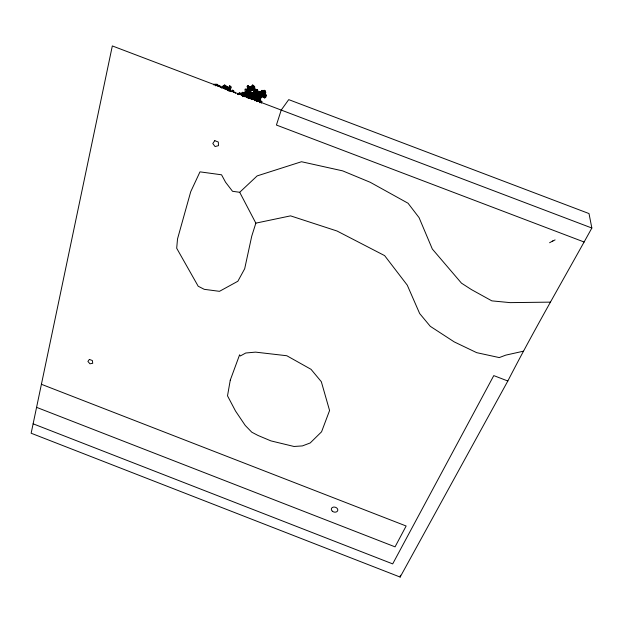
<?xml version="1.0" encoding="UTF-8"?>
<svg xmlns="http://www.w3.org/2000/svg" width="623" height="623" viewBox="0 0 623 623"><rect width="100%" height="100%" fill="white"/><g stroke="black" fill="none" stroke-linecap="round" stroke-linejoin="round"><path stroke-width="0.93" d="M249.145 87.547L249.169 86.535L248.577 89.144M262.937 93.629L263.07 90.319L261.232 90.966L261.13 93.442M261.496 92.017L261.559 90.366L262.742 90.919M253.265 95.576L253.405 92.438M253.802 93.543L253.701 95.903L254.682 95.249M229.295 86.963L229.046 90L229.84 91.192L229.957 89.681M230.51 88.295L230.331 90.569L228.555 90.631M248.966 97.585L249.239 95.124L250.921 95.093L250.547 98.379M249.083 98.496L249.449 95.21L250.703 95.008L250.329 98.286M231.966 91.737L232.177 90.062L233.796 90.771L233.586 92.445M233.298 92.079L233.508 90.405L232.465 90.428M224.973 89.432L225.238 87.321L226.554 88.925M257.439 101.487L257.642 99.921L254.41 99.882M227.333 89.969L227.613 86.722L227.426 88.147M245.018 93.543L244.823 96.822M400.145 577.069L507.831 381.003C534.417 329.24 563.76 278.972 591.85 228.026L112.327 45.931L31.15 433.226L400.145 577.069L400.394 575.224M221.866 88.419L222.193 86.169L224.903 86.94L224.685 88.435M260.671 93.279L260.944 91.511L260.406 95.046M259.853 102.655L260.079 101.152L257.237 100.583M230.549 86.215L229.194 89.533L229.256 89.12M242.503 95.405L242.744 94.159L240.93 93.902M253.522 95.14L253.647 94.525M265.157 96.752L265.639 94.423L264.051 94.275M247.744 89.556L248.133 87.82M248.32 93.458L248.647 92.188L249.854 91.674M252.883 88.497L252.626 89.432L250.454 90.888L250.711 89.953M251.038 88.536L250.189 91.464L249.325 90.989M251.279 88.419L249.075 93.645M249.457 95.023L248.998 96.596L250.508 98.551L251.124 97.165M254.784 99.08L255.788 95.716L257.867 96.035M255.734 98.917L256.738 95.545L256.917 96.207M239.699 192.289L255.851 223.143L251.723 236.234L244.683 268.754L237.861 281.246L219.475 291.33L204.251 289.329L198.184 286.222L176.691 248.242L177.516 238.959L190.716 191.728L199.983 171.855L221.547 174.798L225.573 182.235L232.511 191.284L239.699 192.289L257.151 175.904L301.493 161.731L342.666 170.866L370.257 182.305L408.049 203.238L419.069 217.629L432.331 249.036L461.472 283.154L471.37 289.555L491.843 300.862L510.136 302.63L550.366 302.132M250.018 88.668L250.726 86.581L251.365 87.368L250.423 90.156M248.071 87.921L248.632 86.356L250.127 88.894L248.678 89.182M256.801 95.771L255.586 98.823L257.517 98.878L258.428 96.588M257.79 97.165L256.886 99.454L256.217 98.239L257.431 95.187L258.093 96.401M258.662 97.928L259.993 94.649L258.163 94.385L256.832 97.671L258.662 97.928L261.925 97.032L261.792 95.226L258.545 96.144M251.871 87.804L251.645 88.326L253.296 85.25M246.988 97.313L247.183 96.884M253.164 95.708L253.997 93.948M247.035 97.554L247.759 96.067M250.726 98.621L251.404 97.227M252.463 97.507L253.14 96.121M257.385 101.3L257.595 100.887M265.289 97.009L264.697 98.232L262.75 96.168M252.408 98.27L253.086 96.877M247.596 95.794L246.942 97.102L248.016 96.775M248.709 96.176L248.047 97.484L246.91 96.394M246.731 94.018L245.4 96.643L246.155 96.557M247.72 94.478L246.389 97.102L245.166 96.098M255.08 93.333L255.773 92.025M256.365 93.871L257.735 91.246M252.167 98.138L254.176 94.369M247.767 93.427L248.686 91.729M248.351 93.357L249.262 91.659L249.512 92.492M257.517 99.384L258.311 97.904L255.804 99.213M238.188 94.696L238.889 93.403L240.276 94.19M249.574 89.073L248.647 90.756L249.776 90.927M252.081 87.968L249.029 93.489L249.597 92.625M253.857 97.297L254.706 95.778M253.304 96.838L254.932 93.933M253.857 96.542L254.675 95.093M256.388 101.066L257.058 99.906L254.752 100.708M247.861 90.249L249.005 88.295M249.714 88.957L248.515 90.584M249.223 91.246L250.36 89.291M248.413 93.925L249.768 91.628L251.201 92.243L250.29 93.769M249.628 94.05L250.539 92.523L250.43 91.355L249.083 91.106M251.614 96.246L250.758 97.577L251.497 99.112M251.926 98.45L252.774 97.11M228.275 90.67L229.209 89.323M265.001 93.715L265.865 92.5L264.339 92.235M242.472 96.308L243.648 94.704M252.081 85.701L250.547 87.75L251.17 89.245M248.452 98.348L249.426 97.063L247.954 98.169M258.724 95.35L260.796 92.617M261.434 93.824L259.043 96.285M259.409 100.529L260.944 98.543L259.223 99.088M259.48 101.074L260.5 99.75L259.666 97.873L258.124 99.859L258.685 101.113M243.32 94.673L244.504 93.193M238.017 94.33L239.45 92.562L240.984 93.863M239.123 94.244L240.081 93.068L239.396 94.532L241.397 93.621L241.475 95.545M255.344 93.52L256.403 92.235M254.044 95.303L256.162 92.726L257.478 93.076M257.579 93.762L259.324 91.643M258.163 93.216L259.324 91.807M259.246 94.065L260.414 92.656M247.533 97.733L248.359 96.783L250.368 98.886M252.72 98.302L255.119 95.599M253.725 99.236L255.329 97.453M255.57 93.925L256.512 92.882L253.81 95.132L254.986 94.322M253.242 96.479L254.581 95M247.713 97.492L248.647 96.549L250.648 98.652M215.784 85.296L216.905 84.191L217.03 85.733M244.738 93.871L246.537 92.142L247.37 93.754M244.722 94.875L247.386 92.749M262.509 91.97L264.354 90.21L265.624 91.916L263.786 93.676M263.482 92.586L265.32 90.826L264.65 91.308M257.72 95.856L256.684 96.83L256.185 93.614L257.229 92.64L257.595 95.054M252.759 99.392L254.464 97.819L252.673 98.169M251.591 98.52L253.304 96.947L253.834 99.041M261.59 94.821L263.545 93.022L264.868 94.525L262.267 96.915L261.387 95.919M260.671 96.908L262.594 95.233M251.708 99.618L253.81 97.943L254.908 99.68M252.813 99.618L254.223 98.496L254.496 99.119M246.856 96.877L247.393 96.456M251.918 93.131L250.828 93.98L251.933 97.095L253.024 96.246L251.918 93.131L252.424 93.395M256.466 100.077L257.805 99.08L259.059 100.373L257.72 101.362M257.104 101.463L258.444 100.467L258.42 98.979M249.527 94.128L251.77 92.469L252.541 93.871L250.298 95.529M250.571 93.793L252.066 92.687L252.253 93.652M250.002 95.303L251.505 94.205M257.392 92.827L259.316 91.417M549.595 242.744L552.889 240.899M251.614 88.692L250.166 89.665L250.999 91.176L253.172 89.72M259.394 102.616L260.422 101.938M246.646 96.425L248.141 95.475M246.256 96.923L248.499 95.506M257.439 98.317L258.833 97.437M257.945 98.769L259.339 97.889M242.736 95.514L244.037 94.696M243.468 96.285L244.769 95.467L244.247 93.637L242.3 94.867L242.822 96.69M245.462 89.51L246.295 88.988L246.194 91.916L245.353 92.43M255.749 92.609L255.126 92.983L257.4 89.65M225.518 87.672L226.982 86.854M555.077 239.894L552.313 241.303M257.657 99.906L255.991 100.77L254.823 99.127L256.497 98.255M237.581 94.532L238.874 93.878M255.905 100.108L258.257 99.018L258.615 99.805M248.336 96.215L250.119 95.397M249.846 98.169L251.63 97.359L250.625 96.051M217.139 85.335L218.05 84.923M248.491 94.61L247.72 94.945L249.247 96.051M246.607 95.56L245.041 96.246L244.722 93.473L246.295 92.788L246.506 94.641L246.661 92.975L247.993 93.652M218.214 86.153L219.693 85.522L220.425 87.321M218.221 86.317L219.693 85.686L220.425 87.158M249.114 88.404L248.328 88.731L247.323 86.114L248.11 85.795M264.393 97.616L265.896 97.017M213.642 84.876L215.503 84.144M259.238 101.635L260.484 101.167L262.182 101.72L260.321 102.421M254.418 100.537L255.952 100.007L256.754 101.027M253.327 87.609L252.05 87.975L254.986 87.111M258.74 97.756L261.979 96.838L261.738 95.42M523.445 351.185L505.767 355.133L499.28 357.586L476.681 352.657L454.268 341.918L430.283 326.32L419.661 313.533L407.271 285.163L384.625 255.617L337.035 231.016L290.552 215.862L255.851 223.143M249.083 86.994L247.627 87.282L249.122 89.821M262.641 96.035L266.574 95.553L264.705 95.833M217.326 85.546L217.98 85.46M225.752 87.313L226.741 87.212M246.591 96.3L248.149 96.176M255.243 94.805L256.715 94.751M245.781 95.95L244.099 95.958L244.06 94.416M247.308 93.489L249.239 93.481L248.289 94.813L246.358 94.813M225.113 86.55L226.99 86.613M224.249 88.341L225.97 88.411M250.259 88.466L251.458 88.536M246.692 95.132L248.071 95.218M261.979 96.456L263.568 96.604M250.812 93.497L252.697 93.762M240.961 94.696L242.775 94.961L242.472 94.603M250.033 88.225L251.162 88.404L249.652 91.394L248.779 90.288M264.105 93.894L265.632 94.151M226.982 87.181L228.501 87.602L228.781 91.005M247.689 97.344L248.717 97.64M252.603 95.926L253.88 96.3M249.255 94.494L251.622 95.21M240.688 94.346L242.183 94.821M584.156 242.028L276.425 125.044L281.222 110.069L288.722 99.625L589.008 213.564L591.85 228.026M507.831 381.003L493.782 375.607L392.692 563.893L33.12 423.811M41.406 384.282L406.141 525.999L395.06 546.854L36.578 407.349M247.697 92.85L249.107 93.442M217.318 85.164L215.371 84.331L215.503 85.865M258.148 100.653L259.534 101.323M251.801 92.796L253.265 93.567M250.773 88.645L251.49 89.034M225.526 86.402L227.115 87.282M247.409 97.04L248.998 97.943M241.615 94.969L243.04 95.802M239.092 93.505L240.073 94.089M251.474 92.858L252.868 93.707M243.095 95.015L241.568 94.042L241.615 94.704M230.074 90.592L231.234 91.347M216.664 84.86L218.642 86.145M245.197 92.913L245.82 93.349L246.14 96.121L245.517 95.685M250.999 95.49L248.717 93.839L247.502 95.716L249.021 96.814M246.404 96.604L247.767 97.593M246.708 90.701L247.72 91.456L245.945 93.793L244.932 93.037L246.879 90.561L247.541 91.604M214.016 84.05L215.13 84.969M259.012 100.669L261.271 102.686M263.295 92.531L264.214 93.357L264.238 94.229L261.637 96.62L261.574 95.716M259.215 95.833L260.196 96.806M249.332 92.944L250.282 93.956M247.892 96.168L249.107 97.632M244.707 93.209L245.174 93.785M242.884 95.296L243.235 95.724M216.827 84.152L218.354 86.114M248.289 96.877L249.153 97.982M257.299 96.316L255.921 94.525L254.145 96.152L255.967 98.551M256.232 96.822L254.862 95.023L255.204 95.654M255.048 95.358L256.053 96.76M257.72 98.372L258.498 99.47M249.558 89.805L250.376 91.044M243.694 94.416L243.461 92.492M254.285 94.813L255.119 96.152M249.153 86.729L249.325 90.125L249.06 89.665M263.319 92.165L264.191 93.715M246.685 95.88L247.572 97.453M225.394 88.754L223.712 85.67L224.436 85.094L225.277 86.628M224.63 88.186L223.369 85.873L224.786 84.884L226.468 87.968M228.61 88.217L230.152 91.347M248.047 89.058L247.043 86.449L248.39 85.46L249.06 87.204M234.871 92.079L235.377 93.45M247.113 94.914L246.552 93.38L248.484 93.372L249.052 94.914M254.651 95.529L255.282 97.39M254.877 90.218L254.433 88.77L255.266 92.375M243.118 94.096L243.352 94.922M226.165 85.74L226.858 88.209M258.187 98.403L258.693 100.42M258.031 95.428L257.657 93.014L255.757 93.24L256.255 96.456M244.294 94.291L244.06 92.368L242.806 92.516L243.032 94.447M227.348 90.179L227.138 87.625L228.345 87.158L228.625 90.561M249.714 90.358L249.784 91.713L248.227 92.554L248.125 90.522M261.286 103.184L261.216 100.957L259.511 100.404L259.589 102.639M263.233 94.821L263.179 97.18L265.982 96.767L266.037 94.408L263.233 94.821M248.445 87.08L248.351 90.016L250.025 89.774L250.127 86.838L248.445 87.08M245.143 89.19L245.034 92.111L246.506 92.227L246.615 89.315L245.143 89.19M249.979 87.936L249.878 89.276L251.56 89.354L251.669 88.007L249.979 87.936M250.695 88.887L250.586 90.226L250.952 87.056L250.695 88.887M246.809 93.785L246.513 96.261L247.549 95.319L247.845 92.843L246.809 93.785M226.593 87.399L226.313 89.525L228.259 90.008L228.54 87.882L226.593 87.399M259.807 91.565L259.269 95.101L261.434 95.163L261.971 91.628L259.807 91.565M230.261 380.178L227.512 395.839L235.533 411.048L245.244 425.454L251.793 432.206L258.031 435.469L270.919 440.889L294.009 446.473L302.389 445.912L310.192 442.969L321.561 431.809L329.575 410.518L321.328 381.704L311.017 369.314L286.806 355.741L255.539 352.127L245.766 353.007L240.299 355.982L239.606 354.799L230.261 380.178M248.242 89.977L247.798 92.111L249.34 91.573L249.792 89.439L248.242 89.977M248.694 89.042L248.25 91.168L248.889 92.508L249.34 90.374L248.694 89.042M243.679 93.388L243.453 94.268L242.098 93.1L242.316 92.227L243.679 93.388M253.553 91.838L252.845 94.018L254.176 94.587L254.885 92.414L253.553 91.838M250.321 86.885L249.379 89.665L250.828 89.852L251.77 87.064L250.321 86.885M258.662 94.073L257.33 97.359L258.163 98.239L259.495 94.953L258.662 94.073M229.646 85.787L228.353 88.692L230.097 89.961L231.39 87.056L229.646 85.787M246.825 93.808L246.272 96.067L246.825 93.808M247.72 94.221L247.822 96.51L247.72 94.221M256.24 89.377L254.597 92.336L256.287 93.255L257.93 90.296L256.24 89.377M252.494 85.016L251.061 87.578L252.455 88.544L253.888 85.99L252.494 85.016M262.166 91.028L260.687 93.411L261.94 95L263.428 92.625L262.166 91.028M262.049 92.212L260.562 94.595L262.057 93.816L263.545 91.441L262.049 92.212M214.795 140.673L212.793 143.485L215.067 146.553L218.486 145.657L218.323 142.021L214.795 140.673M89.393 359.409L87.905 361.418L89.961 363.809L92.726 363.287L92.383 360.561L89.393 359.409M255.142 92.625L254.2 93.668L255.181 95.389L256.123 94.353L255.142 92.625M252.128 88.248L250.789 89.689L251.482 90.327L252.821 88.887L252.128 88.248M242.635 92.375L241.779 92.952L243.134 94.112L243.99 93.543L242.635 92.375M253.359 96.285L251.606 97.056L250.501 93.941L252.253 93.177L253.359 96.285M255.547 89.058L253.491 89.914L254.153 92.087L256.209 91.231L255.547 89.058M245.836 93.793L244.263 94.423L245.244 95.615L246.809 95L245.836 93.793M254.239 86.301L252.58 86.807L252.798 88.778L254.457 88.279L254.239 86.301M254.091 93.022L252.307 92.835L255.422 93.59L254.091 93.022M224.428 87.804L221.718 87.041L225.059 88.31L224.428 87.804M252.253 96.962L250.547 96.199L251.279 97.733L252.993 98.496L252.253 96.962M247.144 95.117L245.672 94.369L247.424 95.514L247.144 95.117M251.676 88.918L250.983 88.279L252.626 90.296L251.676 88.918M246.046 96.183L245.065 94.984L245.034 93.232L246.015 94.431L246.046 96.183M332.332 511.203A3.317 2.508 16.2 0 0 337.736 510.572A3.317 2.508 16.2 0 0 333.617 507.06A3.317 2.508 16.2 0 0 332.332 511.203"/></g></svg>
